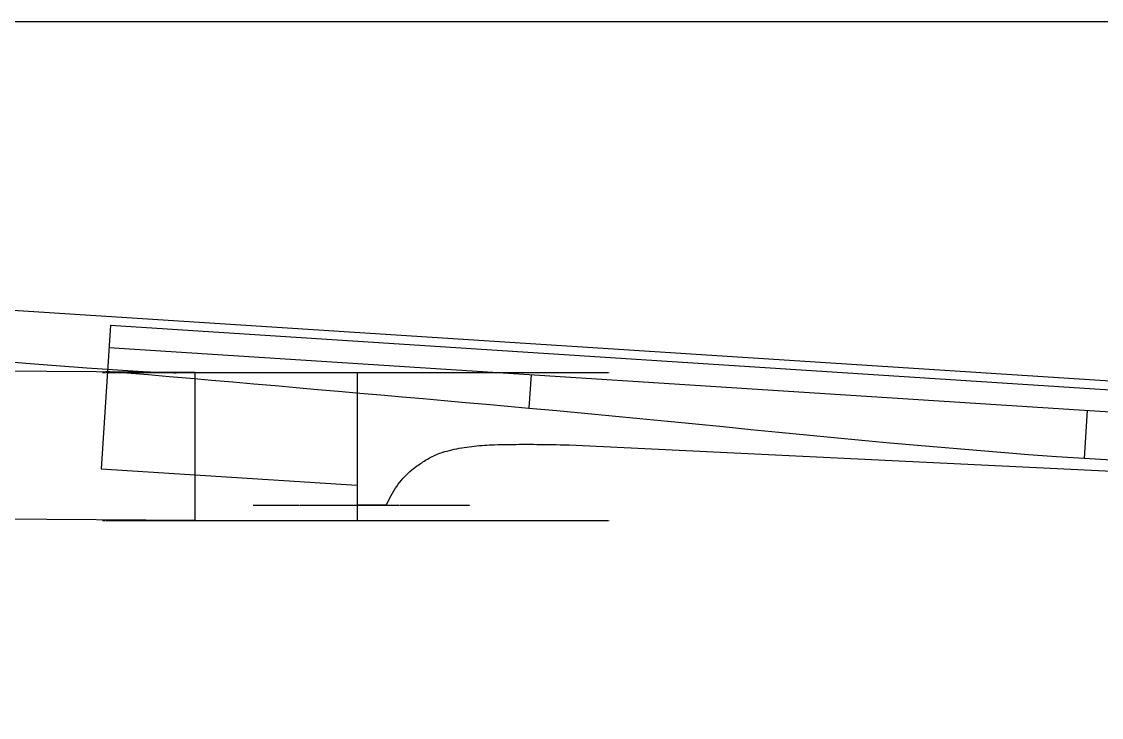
# Model space of a CAD drawing. Extents: x 38 to 1158, y 110 to 906.
# Drawn here: x 412.3 to 735.2, y 698.1 to 906.1 of the extents above; entities that cross this region are included whole.
import ezdxf

# ---------------------------------------------------------------- set-up
doc = ezdxf.new("R2010")
doc.units = 0
doc.linetypes.add('$CONSTRUCTION', pattern=[0.3, 0.2, -0.05, 0, -0.05])
for name, color, linetype in [('$CONSTRUCTION', 254, '$CONSTRUCTION'), ('Body', 7, 'CONTINUOUS'), ('BORDER', 7, 'CONTINUOUS'), ('NECK', 7, 'CONTINUOUS'), ('TrussRod', 5, 'CONTINUOUS')]:
    doc.layers.add(name, color=color, linetype=linetype)

# ---------------------------------------------------------------- blocks, each defined once
blk = doc.blocks.new('*C79')
at = {"layer": 'Body', "color": 7, "linetype": 'CONTINUOUS'}
blk.add_lwpolyline([(404.406366, 804.794496), (413.54916, 804.05498), (422.69304, 803.341627), (431.838325, 802.662848), (440.985333, 802.027058), (450.134384, 801.442671), (450.836331, 801.401901), (451.538574, 801.364861), (452.241083, 801.331551), (452.943828, 801.301971), (453.646781, 801.276121), (454.34991, 801.254001), (455.053186, 801.235612), (455.756579, 801.220954), (456.460061, 801.210027), (457.1636, 801.202831), (457.867168, 801.199367), (458.570734, 801.199634), (459.274269, 801.203634), (459.977743, 801.211366), (460.681126, 801.22283), (461.384389, 801.238027), (462.087502, 801.256957), (462.790435, 801.27962), (463.493159, 801.306016), (464.195643, 801.336146)], dxfattribs=at)
blk = doc.blocks.new('*C89')
at = {"layer": 'TrussRod', "color": 150, "linetype": 'CONTINUOUS'}
blk.add_polyline3d([(437.487134, 801.698396, 0), (443.814951, 801.154483, 0), (450.142682, 800.609557, 0), (456.470327, 800.063619, 0), (462.797884, 799.516668, 0), (469.125354, 798.968705, 0), (475.452737, 798.419729, 0), (481.780033, 797.869741, 0), (488.10724, 797.318741, 0), (494.43436, 796.766728, 0), (500.761391, 796.213704, 0), (507.088334, 795.659666, 0), (513.415187, 795.104617, 0), (519.741952, 794.548555, 0), (526.068628, 793.991482, 0), (532.395214, 793.433395, 0), (538.72171, 792.874297, 0), (545.048116, 792.314187, 0), (551.374432, 791.753064, 0), (557.700657, 791.19093, 0), (564.026792, 790.627783, 0), (572.327506, 789.876944, 0), (580.626643, 789.10601, 0), (588.924466, 788.31835, 0), (597.221235, 787.51733, 0), (605.517215, 786.706318, 0), (613.812666, 785.888682, 0), (622.107852, 785.067788, 0), (630.403034, 784.247005, 0), (638.698475, 783.4297, 0), (646.994438, 782.61924, 0), (655.291184, 781.818993, 0), (663.588976, 781.032327, 0), (671.888076, 780.262608, 0), (680.188747, 779.513204, 0), (688.49125, 778.787483, 0), (696.795849, 778.088813, 0), (705.102805, 777.42056, 0), (713.412381, 776.786092, 0), (721.724839, 776.188777, 0), (730.040441, 775.631982, 0), (738.211687, 775.116748, 0)], dxfattribs=at)

msp = doc.modelspace()

# ---------------------------------------------------------------- linework, layer by layer
at = {"layer": '$CONSTRUCTION'}
for p, q in [((436.562164, 801.217663), (588.015015, 801.217663)), ((481.570068, 761.58482), (546.380371, 761.58482)), ((436.562164, 757.043455), (588.015015, 757.043455))]:
    msp.add_line(p, q, dxfattribs=at)
at = {"layer": 'Body', "color": 7, "linetype": 'CONTINUOUS'}
for p, q in [((438.866004, 815.357624), (436.107107, 772.500054)), ((75.268226, 804.282566), (464.195643, 801.336146)), ((464.195643, 801.336146), (512.677944, 801.217663)), ((512.677944, 801.217663), (512.677944, 757.043455)), ((436.107107, 772.500054), (512.581406, 767.577126)), ((464.195643, 757.043455), (75.268226, 759.531926)), ((464.195643, 757.043455), (512.677944, 757.043455))]:
    msp.add_line(p, q, dxfattribs=at)
at = {"layer": 'Body', "color": 1, "linetype": 'CONTINUOUS'}
msp.add_line((464.195643, 757.043455), (464.195643, 801.336146), dxfattribs=at)
at = {"layer": 'BORDER', "color": 7, "linetype": 'CONTINUOUS'}
msp.add_lwpolyline([(39.268144, 906.147238), (1158.101967, 906.147238), (1158.101967, 109.793407), (39.268144, 109.793407), (39.268144, 906.147238), (39.268144, 906.147238)], close=True, dxfattribs=at)
at = {"layer": 'NECK', "color": 1, "linetype": 'CONTINUOUS'}
msp.add_line((894.336297, 788.579087), (245.543358, 830.329785), dxfattribs=at)
at = {"layer": 'NECK', "color": 7, "linetype": 'CONTINUOUS'}
for p, q in [((438.866004, 815.357624), (895.110005, 785.987543)), ((438.439552, 808.732988), (901.185919, 778.944326)), ((869.176839, 765.304624), (576.00257, 779.539234)), ((521.452921, 761.644525), (512.677944, 761.58482))]:
    msp.add_line(p, q, dxfattribs=at)
msp.add_lwpolyline([(521.452921, 761.644525), (521.754049, 762.375815), (522.081565, 763.100026), (522.433625, 763.815653), (522.808385, 764.521193), (523.204001, 765.215141), (523.618628, 765.895993), (524.050422, 766.562245), (524.49754, 767.212392), (524.958136, 767.844932), (525.430368, 768.458358), (525.912389, 769.051168), (526.402358, 769.621857), (526.898428, 770.168921), (527.398756, 770.690855), (527.901499, 771.186157), (528.404811, 771.65332), (528.906848, 772.090842), (529.405767, 772.497219), (529.899723, 772.870945), (530.386872, 773.210517), (530.784979, 773.476384), (531.178221, 773.739312), (531.567838, 773.998964), (531.955073, 774.255005), (532.341167, 774.507099), (532.727362, 774.754911), (533.1149, 774.998104), (533.505022, 775.236344), (533.898969, 775.469293), (534.297984, 775.696618), (534.703308, 775.917981), (535.116183, 776.133048), (535.537851, 776.341482), (535.969553, 776.542948), (536.41253, 776.73711), (536.868026, 776.923632), (537.33728, 777.102179), (537.821535, 777.272415), (538.322033, 777.434004), (538.840015, 777.586611), (539.543528, 777.777804), (540.255998, 777.959087), (540.976571, 778.130573), (541.704388, 778.292373), (542.438594, 778.4446), (543.178332, 778.587367), (543.922746, 778.720787), (544.67098, 778.844971), (545.422177, 778.960032), (546.175481, 779.066083), (546.930034, 779.163237), (547.684982, 779.251605), (548.439467, 779.331301), (549.192634, 779.402437), (549.943625, 779.465125), (550.691584, 779.519478), (551.435655, 779.565609), (552.174982, 779.603629), (552.908707, 779.633653), (553.635975, 779.655791), (554.757635, 779.682912), (555.856781, 779.707099), (556.937068, 779.728303), (558.002148, 779.746473), (559.055677, 779.76156), (560.101307, 779.773515), (561.142692, 779.782289), (562.183485, 779.787831), (563.227342, 779.790093), (564.277914, 779.789024), (565.338856, 779.784575), (566.413821, 779.776698), (567.506464, 779.765341), (568.620437, 779.750456), (569.759395, 779.731994), (570.92699, 779.709904), (572.126878, 779.684137), (573.362711, 779.654644), (574.638143, 779.621376), (575.956827, 779.584282)], dxfattribs=at)
at = {"layer": 'TrussRod', "color": 5, "linetype": 'CONTINUOUS'}
for p, q in [((564.669199, 800.607128), (564.026792, 790.627783, 2)), ((730.959083, 789.902445), (730.040441, 775.631982, 2))]:
    msp.add_line(p, q, dxfattribs=at)

# ---------------------------------------------------------------- block references
at = {"layer": 'Body', "color": 7, "linetype": 'CONTINUOUS'}
msp.add_blockref('*C79', (0, 0), dxfattribs=at)
at = {"layer": 'TrussRod', "color": 150, "linetype": 'CONTINUOUS'}
msp.add_blockref('*C89', (0, 0), dxfattribs=at)

doc.saveas('drawing.dxf')
